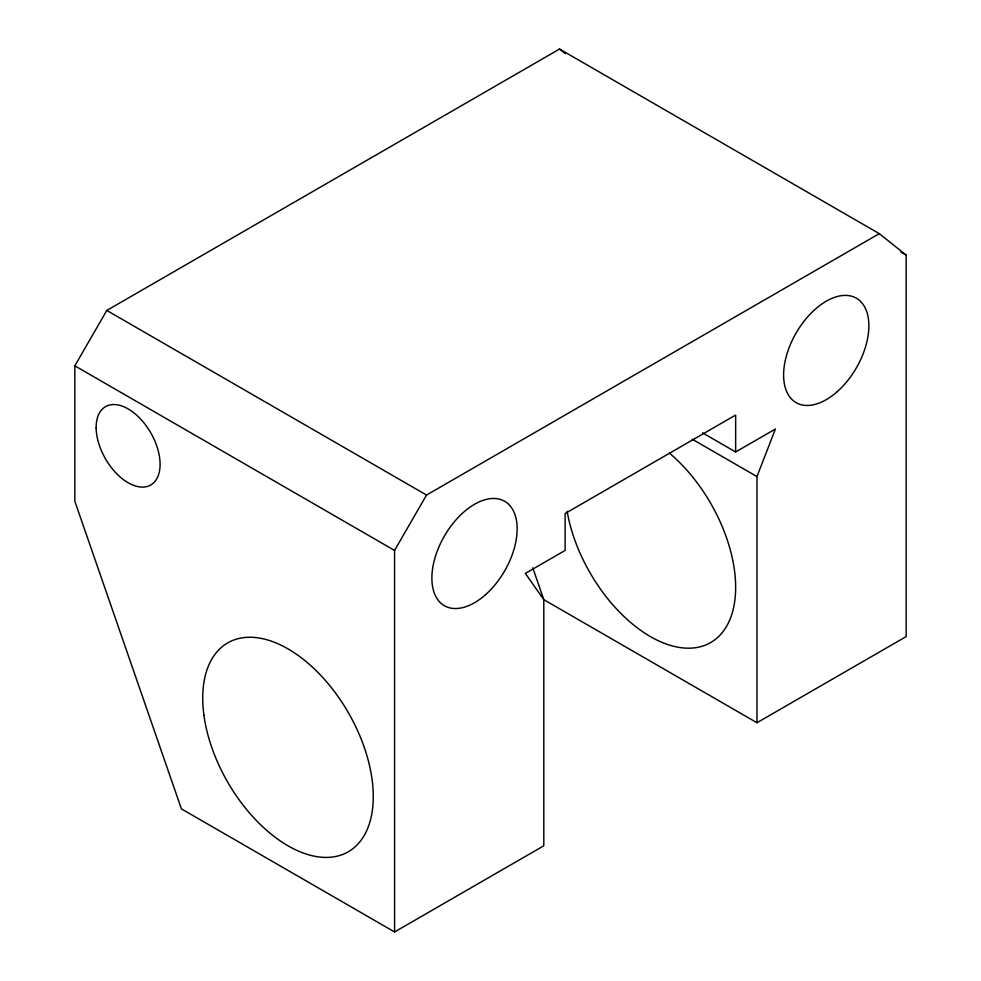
<?xml version="1.0" encoding="UTF-8"?>
<svg xmlns="http://www.w3.org/2000/svg" width="981" height="981" viewBox="0 0 981 981"><rect width="100%" height="100%" fill="white"/><g stroke="black" fill="none" stroke-linecap="round" stroke-linejoin="round"><path stroke-width="1.47" d="M735.652 451.971L735.652 415.049L565.117 513.504L565.117 550.427L525.338 573.395L543.793 599.661L756.964 722.727L756.964 476.582L775.419 429.004L735.652 451.971L702.617 432.903M532.793 567.876L543.793 599.661L543.793 845.794L394.583 931.95L181.411 808.884L74.826 501.205L74.826 365.827L106.794 310.45L559.55 49.05L879.295 233.65L906.15 255.072L906.174 636.583L756.964 722.727M394.583 931.95L394.57 550.439L426.539 495.049L879.295 233.65M900.926 252.068L906.15 255.072M692.218 439.206L756.964 476.582M106.794 310.45L426.539 495.049M74.826 365.827L394.57 550.439M559.55 49.05L565.387 53.71M669.631 453.308A120.589 69.614 60 0 1 735.382 594.989A120.589 69.614 60 0 1 656.277 639.735A120.589 69.614 60 0 1 567.128 511.285M837.271 391.615A60.295 34.813 -60 0 0 856.388 298.224A60.295 34.813 -60 0 0 785.058 361.474A60.295 34.813 -60 0 0 837.271 391.615M485.546 594.682A60.295 34.813 -60 0 0 504.663 501.291A60.295 34.813 -60 0 0 433.332 564.541A60.295 34.813 -60 0 0 485.546 594.682M96.15 428.047A45.224 26.107 60 0 0 144.624 486.968A45.224 26.107 60 0 0 143.594 422.443A45.224 26.107 60 0 0 96.15 428.047M203.889 714.965A120.589 69.614 60 0 0 342.185 854.647A120.589 69.614 60 0 0 317.918 672.426A120.589 69.614 60 0 0 203.889 714.965"/></g></svg>
